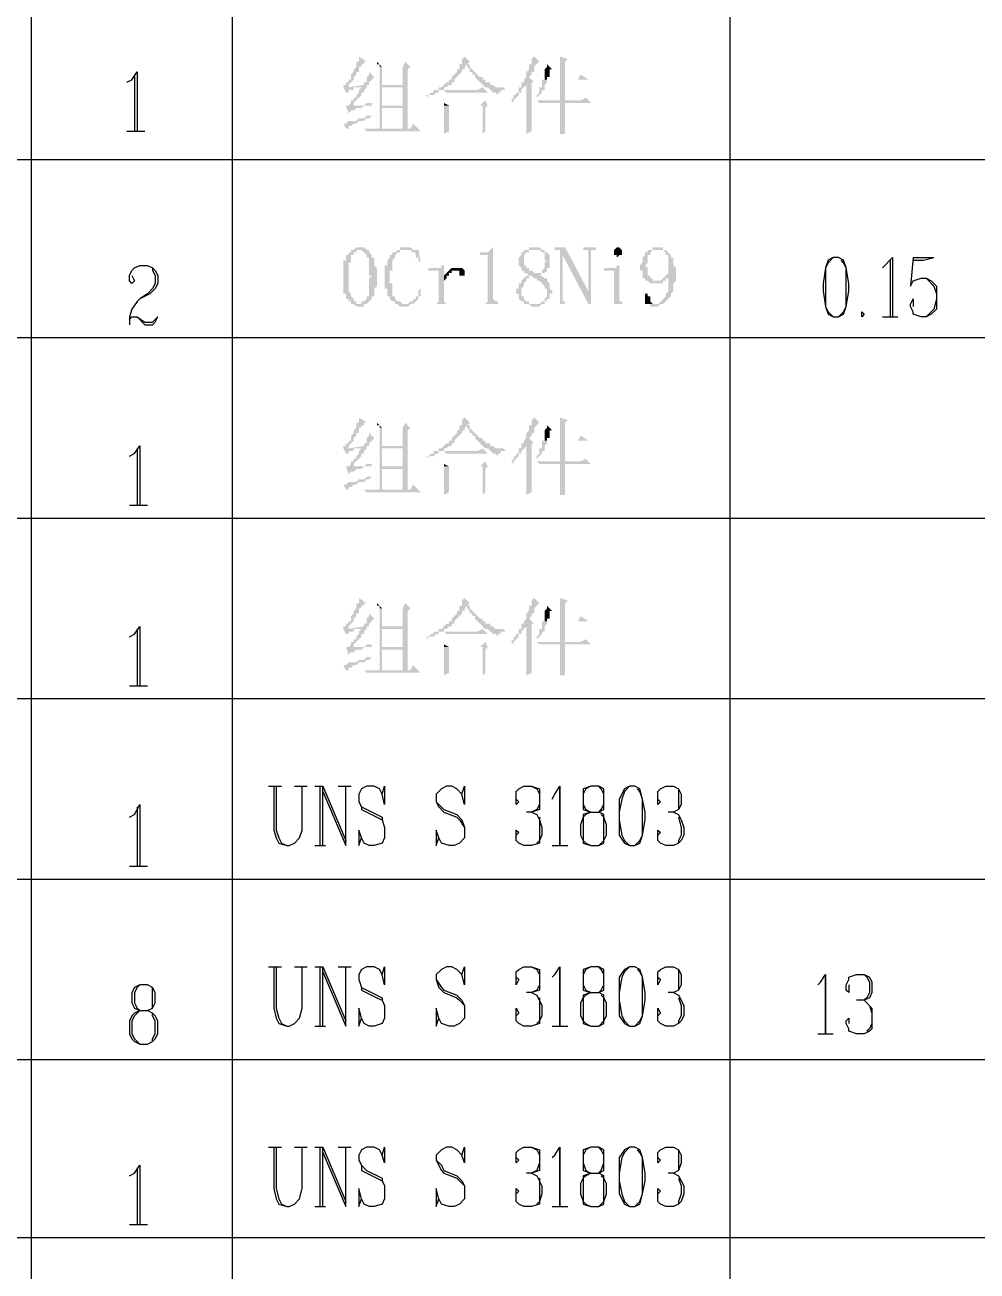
# Model space of a CAD drawing. Extents: x 51 to 246, y 3 to 417.
# Drawn here: x 214.61 to 230.24, y 42.08 to 62.54 of the extents above; entities that cross this region are included whole.
import ezdxf

# ---------------------------------------------------------------- set-up
doc = ezdxf.new("R2010")
doc.units = 0
doc.header["$MEASUREMENT"] = 0
doc.layers.add('_____1', color=160, linetype='Continuous')

msp = doc.modelspace()

# ---------------------------------------------------------------- hatches: boundary and pattern name
at = {"layer": '_____1'}
for points in [[(220.091, 62.018), (220.091, 61.933), (220.049, 61.933), (220.049, 61.849), (220.006, 61.806), (220.006, 61.764), (219.964, 61.722), (219.964, 61.637), (219.922, 61.637), (219.922, 61.595), (219.879, 61.595), (219.879, 61.552), (219.837, 61.552), (219.837, 61.51), (219.879, 61.425), (219.922, 61.425), (219.922, 61.468), (220.006, 61.468), (220.006, 61.51), (220.133, 61.51), (219.922, 61.51), (219.922, 61.552), (220.006, 61.637), (220.006, 61.679), (220.049, 61.722), (220.049, 61.764), (220.091, 61.764), (220.091, 61.849), (220.133, 61.849), (220.133, 61.891), (220.176, 61.891), (220.176, 61.933), (220.218, 61.933)], [(221.827, 62.018), (221.784, 61.976), (221.784, 61.891), (221.742, 61.891), (221.742, 61.806), (221.7, 61.806), (221.7, 61.764), (221.615, 61.679), (221.615, 61.637), (221.573, 61.637), (221.573, 61.595), (221.53, 61.595), (221.446, 61.51), (221.403, 61.51), (221.403, 61.468), (221.319, 61.468), (221.319, 61.425), (221.276, 61.425), (221.234, 61.383), (221.192, 61.383), (221.234, 61.341), (221.234, 61.383), (221.319, 61.383), (221.361, 61.425), (221.403, 61.425), (221.403, 61.468), (221.488, 61.468), (221.488, 61.51), (221.53, 61.51), (221.573, 61.552), (221.615, 61.552), (221.615, 61.595), (221.657, 61.595), (221.657, 61.637), (221.784, 61.764), (221.784, 61.806), (221.827, 61.806), (221.827, 61.849), (221.911, 61.933)], [(222.97, 62.018), (222.927, 61.976), (222.927, 61.891), (222.885, 61.891), (222.885, 61.806), (222.843, 61.764), (222.843, 61.679), (222.8, 61.637), (222.8, 61.595), (222.758, 61.595), (222.758, 61.51), (222.716, 61.51), (222.716, 61.425), (222.673, 61.425), (222.673, 61.383), (222.631, 61.383), (222.631, 61.341), (222.589, 61.298), (222.631, 61.256), (222.631, 61.298), (222.716, 61.383), (222.716, 61.425), (222.758, 61.425), (222.758, 61.468), (222.843, 61.552), (222.927, 61.595), (222.97, 61.595), (222.885, 61.679), (222.927, 61.722), (222.927, 61.764), (222.97, 61.764), (222.97, 61.849), (223.054, 61.933)], [(223.393, 62.018), (223.393, 61.637), (223.478, 61.637), (223.478, 61.933), (223.52, 61.976)], [(220.387, 61.933), (220.387, 61.891), (220.43, 61.891), (220.43, 61.849), (220.472, 61.849)], [(220.853, 61.933), (220.811, 61.849), (220.43, 61.849), (220.811, 61.849), (220.811, 61.552), (220.472, 61.552), (220.811, 61.51), (220.811, 61.213), (220.472, 61.213), (220.811, 61.171), (220.811, 60.833), (220.43, 60.833), (220.895, 60.833), (220.895, 61.806), (220.938, 61.849)], [(220.43, 61.849), (220.43, 60.833), (220.472, 60.833), (220.472, 61.171), (220.811, 61.171), (220.472, 61.213), (220.472, 61.51), (220.811, 61.51), (220.472, 61.552), (220.472, 61.849), (220.811, 61.849)], [(221.869, 61.891), (221.869, 61.849), (221.911, 61.806), (221.911, 61.764), (221.954, 61.764), (221.954, 61.722), (221.996, 61.722), (221.996, 61.679), (222.165, 61.51), (222.208, 61.51), (222.292, 61.425), (222.335, 61.425), (222.377, 61.383), (222.377, 61.425), (222.419, 61.425), (222.419, 61.468), (222.504, 61.468), (222.462, 61.51), (222.335, 61.51), (222.292, 61.552), (222.25, 61.552), (222.25, 61.595), (222.165, 61.595), (222.165, 61.637), (222.123, 61.637), (222.123, 61.679), (222.081, 61.679), (221.911, 61.849), (221.911, 61.891)], [(223.181, 61.891), (223.181, 61.849), (223.139, 61.806), (223.139, 61.637), (223.181, 61.637), (223.181, 61.679), (223.224, 61.679), (223.224, 61.806), (223.266, 61.806)], [(220.26, 61.764), (220.26, 61.722), (220.218, 61.679), (220.218, 61.595), (220.176, 61.595), (220.176, 61.552), (219.922, 61.51), (220.133, 61.51), (220.091, 61.468), (220.091, 61.425), (220.049, 61.383), (220.049, 61.341), (220.006, 61.341), (220.006, 61.298), (219.964, 61.298), (219.964, 61.256), (219.922, 61.213), (219.879, 61.213), (219.922, 61.087), (219.964, 61.129), (220.006, 61.129), (220.049, 61.171), (220.133, 61.171), (220.176, 61.213), (219.964, 61.213), (220.006, 61.213), (220.006, 61.256), (220.049, 61.298), (220.091, 61.341), (220.133, 61.383), (220.133, 61.425), (220.176, 61.425), (220.176, 61.468), (220.218, 61.51), (220.218, 61.552), (220.26, 61.552), (220.26, 61.595), (220.345, 61.679)], [(222.927, 61.595), (222.843, 61.552), (222.843, 60.748), (222.927, 60.79), (222.927, 61.002)], [(223.732, 61.722), (223.689, 61.637), (223.097, 61.637), (223.097, 61.51), (223.054, 61.51), (223.054, 61.425), (223.012, 61.383), (223.012, 61.341), (223.097, 61.425), (223.097, 61.468), (223.139, 61.468), (223.139, 61.552), (223.181, 61.595), (223.181, 61.637), (223.859, 61.637)], [(222.123, 61.51), (222.038, 61.468), (221.488, 61.468), (221.53, 61.425), (222.208, 61.425)], [(220.303, 61.256), (220.218, 61.256), (220.176, 61.213), (219.964, 61.213), (220.303, 61.213)], [(222.165, 61.298), (222.081, 61.213), (221.488, 61.213), (221.488, 60.875), (222.123, 60.875), (222.123, 60.748), (222.165, 60.79), (222.165, 60.875), (221.573, 60.875), (221.573, 61.213), (222.208, 61.213)], [(221.488, 61.256), (221.488, 61.213), (221.573, 61.213)], [(222.208, 61.213), (222.123, 61.213), (222.123, 60.875), (221.573, 60.875), (222.165, 60.875), (222.165, 61.171)], [(223.816, 61.341), (223.732, 61.298), (223.012, 61.298), (223.054, 61.256), (223.901, 61.256)], [(220.98, 60.917), (220.938, 60.833), (220.176, 60.833), (220.218, 60.79), (221.107, 60.79)], [(221.488, 60.875), (221.488, 60.748), (221.573, 60.79), (221.573, 60.875), (222.123, 60.875)], [(219.964, 58.843), (219.964, 58.801), (219.922, 58.801), (219.922, 58.758), (219.879, 58.758), (219.879, 58.674), (219.837, 58.674), (219.837, 58.123), (219.879, 58.123), (219.879, 58.038), (219.922, 58.038), (219.922, 57.996), (219.964, 57.996), (219.964, 57.954), (220.006, 57.954), (220.049, 57.912), (220.176, 57.912), (220.176, 57.954), (220.218, 57.954), (220.049, 57.954), (220.049, 57.996), (220.006, 57.996), (220.006, 58.038), (219.964, 58.081), (219.964, 58.123), (219.922, 58.166), (219.922, 58.631), (219.964, 58.631), (219.964, 58.758), (220.006, 58.758), (220.006, 58.801), (220.049, 58.801), (220.049, 58.843), (220.091, 58.843)], [(220.091, 58.885), (220.049, 58.885), (220.006, 58.843), (219.964, 58.843), (220.133, 58.843), (220.218, 58.758), (220.218, 58.716), (220.26, 58.716), (220.26, 58.42), (220.303, 58.42), (220.26, 58.377), (220.26, 58.081), (220.218, 58.081), (220.218, 58.038), (220.176, 57.996), (220.133, 57.996), (220.133, 57.954), (220.091, 57.954), (220.218, 57.954), (220.303, 58.038), (220.303, 58.081), (220.345, 58.081), (220.345, 58.208), (220.387, 58.25), (220.387, 58.547), (220.345, 58.589), (220.345, 58.716), (220.303, 58.716), (220.303, 58.758), (220.26, 58.801), (220.26, 58.843), (220.218, 58.843), (220.176, 58.885), (220.133, 58.885)], [(220.726, 58.843), (220.684, 58.801), (220.641, 58.801), (220.641, 58.758), (220.599, 58.758), (220.599, 58.716), (220.557, 58.674), (220.557, 58.589), (220.514, 58.589), (220.514, 58.208), (220.557, 58.208), (220.557, 58.081), (220.599, 58.081), (220.599, 58.038), (220.641, 57.996), (220.684, 57.996), (220.684, 57.954), (220.853, 57.954), (220.811, 57.954), (220.768, 57.996), (220.726, 57.996), (220.684, 58.038), (220.684, 58.081), (220.641, 58.081), (220.641, 58.293), (220.599, 58.293), (220.599, 58.504), (220.641, 58.504), (220.641, 58.674), (220.684, 58.716), (220.684, 58.758), (220.726, 58.801), (220.768, 58.801), (220.768, 58.843), (220.853, 58.843)], [(221.065, 58.885), (221.065, 58.843), (220.726, 58.843), (220.938, 58.843), (220.98, 58.801), (221.022, 58.801), (221.022, 58.716), (221.065, 58.716), (221.065, 58.674), (221.107, 58.631)], [(220.853, 58.885), (220.768, 58.885), (220.768, 58.843), (220.726, 58.843), (221.022, 58.843), (220.98, 58.843), (220.938, 58.885), (220.895, 58.885)], [(222.292, 58.885), (222.208, 58.801), (222.081, 58.801), (222.081, 58.758), (222.208, 58.758), (222.208, 57.996), (222.165, 57.954), (222.081, 57.954), (222.462, 57.954), (222.377, 57.954), (222.377, 57.996), (222.335, 57.996), (222.292, 58.038)], [(222.97, 58.885), (222.885, 58.885), (222.885, 58.843), (222.8, 58.843), (222.8, 58.801), (222.758, 58.801), (222.758, 58.758), (222.716, 58.716), (222.716, 58.589), (222.758, 58.547), (222.758, 58.504), (222.8, 58.504), (222.8, 58.462), (222.843, 58.462), (222.885, 58.42), (222.843, 58.42), (222.927, 58.42), (222.97, 58.377), (223.012, 58.377), (223.012, 58.335), (223.054, 58.335), (223.139, 58.25), (223.139, 58.208), (223.181, 58.208), (223.181, 58.081), (223.139, 58.038), (223.139, 57.996), (223.097, 57.996), (223.054, 57.954), (222.843, 57.954), (222.885, 57.954), (222.927, 57.912), (223.054, 57.912), (223.097, 57.954), (223.139, 57.954), (223.139, 57.996), (223.181, 57.996), (223.181, 58.038), (223.224, 58.038), (223.224, 58.123), (223.266, 58.123), (223.266, 58.166), (223.224, 58.208), (223.224, 58.293), (223.181, 58.335), (223.181, 58.377), (223.139, 58.377), (223.097, 58.42), (223.054, 58.42), (223.097, 58.462), (222.97, 58.462), (222.927, 58.504), (222.885, 58.504), (222.885, 58.547), (222.843, 58.547), (222.843, 58.589), (222.8, 58.589), (222.8, 58.758), (222.843, 58.801), (222.885, 58.801), (222.885, 58.843), (223.097, 58.843), (223.054, 58.885), (223.012, 58.885)], [(223.097, 58.843), (222.97, 58.843), (223.054, 58.843), (223.097, 58.801), (223.139, 58.801), (223.139, 58.674), (223.181, 58.674), (223.139, 58.631), (223.139, 58.547), (223.097, 58.504), (223.097, 58.462), (223.012, 58.462), (223.139, 58.462), (223.181, 58.504), (223.181, 58.547), (223.224, 58.547), (223.224, 58.758), (223.181, 58.801), (223.139, 58.801), (223.139, 58.843)], [(223.478, 58.885), (223.308, 58.885), (223.308, 58.843), (223.393, 58.843), (223.393, 58.801), (223.435, 58.758), (223.859, 57.954), (223.859, 58.166)], [(223.393, 58.801), (223.393, 57.954), (223.308, 57.954), (223.52, 57.954), (223.478, 57.954), (223.478, 57.996), (223.435, 57.996), (223.435, 58.758)], [(223.986, 58.885), (223.774, 58.885), (223.774, 58.843), (223.859, 58.843), (223.859, 57.954), (223.901, 57.954), (223.901, 58.843), (223.986, 58.843)], [(224.324, 58.885), (224.282, 58.843), (224.282, 58.758), (224.324, 58.758), (224.324, 58.716), (224.367, 58.758), (224.409, 58.758), (224.409, 58.843), (224.367, 58.885)], [(225.002, 58.885), (224.917, 58.885), (224.917, 58.843), (224.832, 58.843), (224.832, 58.801), (224.79, 58.801), (224.79, 58.758), (224.748, 58.716), (224.748, 58.631), (224.705, 58.589), (224.705, 58.504), (224.748, 58.504), (224.748, 58.377), (224.79, 58.377), (224.79, 58.335), (224.959, 58.335), (224.917, 58.335), (224.917, 58.377), (224.875, 58.377), (224.875, 58.42), (224.832, 58.42), (224.832, 58.547), (224.79, 58.589), (224.832, 58.631), (224.832, 58.758), (224.875, 58.758), (224.875, 58.801), (224.917, 58.843), (225.129, 58.843), (225.086, 58.843), (225.086, 58.885), (225.044, 58.885)], [(221.488, 58.589), (221.446, 58.589), (221.446, 58.547), (221.234, 58.547), (221.234, 58.504), (221.403, 58.504), (221.403, 57.996), (221.361, 57.954), (221.234, 57.954), (221.657, 57.954), (221.53, 57.954), (221.488, 57.996), (221.488, 58.377)], [(221.7, 58.547), (221.615, 58.547), (221.573, 58.504), (221.742, 58.504), (221.742, 58.42), (221.827, 58.42), (221.827, 58.504), (221.784, 58.547), (221.742, 58.547)], [(224.367, 58.589), (224.324, 58.589), (224.324, 58.547), (224.113, 58.547), (224.113, 58.504), (224.282, 58.504), (224.282, 57.954), (224.113, 57.954), (224.536, 57.954), (224.409, 57.954), (224.409, 57.996), (224.367, 57.996)], [(221.573, 58.504), (221.488, 58.42), (221.488, 58.335), (221.53, 58.377), (221.53, 58.42), (221.573, 58.42), (221.573, 58.462), (221.615, 58.462), (221.615, 58.504), (221.7, 58.504)], [(222.843, 58.42), (222.758, 58.335), (222.758, 58.293), (222.716, 58.293), (222.716, 58.208), (222.673, 58.208), (222.673, 58.123), (222.716, 58.123), (222.716, 58.038), (222.758, 57.996), (222.8, 57.996), (222.8, 57.954), (222.97, 57.954), (222.885, 57.954), (222.885, 57.996), (222.843, 57.996), (222.8, 58.038), (222.8, 58.081), (222.758, 58.081), (222.758, 58.208), (222.8, 58.25), (222.8, 58.293), (222.843, 58.335), (222.843, 58.377), (222.885, 58.377), (222.885, 58.42)], [(225.129, 58.42), (225.044, 58.335), (224.832, 58.335), (224.875, 58.293), (225.086, 58.293), (225.086, 58.335), (225.129, 58.335), (225.129, 58.377), (225.171, 58.377), (225.171, 58.42)], [(221.107, 58.208), (221.065, 58.166), (221.065, 58.081), (221.022, 58.081), (221.022, 58.038), (220.98, 58.038), (220.98, 57.996), (220.938, 57.996), (220.895, 57.954), (220.684, 57.954), (220.726, 57.954), (220.768, 57.912), (220.895, 57.912), (220.938, 57.954), (220.98, 57.954), (221.065, 58.038), (221.065, 58.081), (221.107, 58.081), (221.107, 58.166)], [(224.832, 58.123), (224.79, 58.123), (224.79, 57.954), (224.959, 57.954), (224.917, 57.954), (224.875, 57.996), (224.875, 58.081), (224.832, 58.081)], [(220.091, 56.091), (220.091, 56.007), (220.049, 56.007), (220.049, 55.922), (220.006, 55.88), (220.006, 55.837), (219.964, 55.795), (219.964, 55.71), (219.922, 55.71), (219.922, 55.668), (219.879, 55.668), (219.879, 55.626), (219.837, 55.626), (219.837, 55.583), (219.879, 55.499), (219.922, 55.499), (219.922, 55.541), (220.006, 55.541), (220.006, 55.583), (220.133, 55.583), (219.922, 55.583), (219.922, 55.626), (220.006, 55.71), (220.006, 55.753), (220.049, 55.795), (220.049, 55.837), (220.091, 55.837), (220.091, 55.922), (220.133, 55.922), (220.133, 55.964), (220.176, 55.964), (220.176, 56.007), (220.218, 56.007)], [(221.827, 56.091), (221.784, 56.049), (221.784, 55.964), (221.742, 55.964), (221.742, 55.88), (221.7, 55.88), (221.7, 55.837), (221.615, 55.753), (221.615, 55.71), (221.573, 55.71), (221.573, 55.668), (221.53, 55.668), (221.446, 55.583), (221.403, 55.583), (221.403, 55.541), (221.319, 55.541), (221.319, 55.499), (221.276, 55.499), (221.234, 55.456), (221.192, 55.456), (221.234, 55.414), (221.234, 55.456), (221.319, 55.456), (221.361, 55.499), (221.403, 55.499), (221.403, 55.541), (221.488, 55.541), (221.488, 55.583), (221.53, 55.583), (221.573, 55.626), (221.615, 55.626), (221.615, 55.668), (221.657, 55.668), (221.657, 55.71), (221.784, 55.837), (221.784, 55.88), (221.827, 55.88), (221.827, 55.922), (221.911, 56.007)], [(222.97, 56.091), (222.927, 56.049), (222.927, 55.964), (222.885, 55.964), (222.885, 55.88), (222.843, 55.837), (222.843, 55.753), (222.8, 55.71), (222.8, 55.668), (222.758, 55.668), (222.758, 55.583), (222.716, 55.583), (222.716, 55.499), (222.673, 55.499), (222.673, 55.456), (222.631, 55.456), (222.631, 55.414), (222.589, 55.372), (222.631, 55.329), (222.631, 55.372), (222.716, 55.456), (222.716, 55.499), (222.758, 55.499), (222.758, 55.541), (222.843, 55.626), (222.927, 55.668), (222.97, 55.668), (222.885, 55.753), (222.927, 55.795), (222.927, 55.837), (222.97, 55.837), (222.97, 55.922), (223.054, 56.007)], [(223.393, 56.091), (223.393, 55.71), (223.478, 55.71), (223.478, 56.007), (223.52, 56.049)], [(220.387, 56.007), (220.387, 55.964), (220.43, 55.964), (220.43, 55.922), (220.472, 55.922)], [(220.853, 56.007), (220.811, 55.922), (220.43, 55.922), (220.811, 55.922), (220.811, 55.626), (220.472, 55.626), (220.811, 55.583), (220.811, 55.287), (220.472, 55.287), (220.811, 55.245), (220.811, 54.906), (220.43, 54.906), (220.895, 54.906), (220.895, 55.88), (220.938, 55.922)], [(220.43, 55.922), (220.43, 54.906), (220.472, 54.906), (220.472, 55.245), (220.811, 55.245), (220.472, 55.287), (220.472, 55.583), (220.811, 55.583), (220.472, 55.626), (220.472, 55.922), (220.811, 55.922)], [(221.869, 55.964), (221.869, 55.922), (221.911, 55.88), (221.911, 55.837), (221.954, 55.837), (221.954, 55.795), (221.996, 55.795), (221.996, 55.753), (222.165, 55.583), (222.208, 55.583), (222.292, 55.499), (222.335, 55.499), (222.377, 55.456), (222.377, 55.499), (222.419, 55.499), (222.419, 55.541), (222.504, 55.541), (222.462, 55.583), (222.335, 55.583), (222.292, 55.626), (222.25, 55.626), (222.25, 55.668), (222.165, 55.668), (222.165, 55.71), (222.123, 55.71), (222.123, 55.753), (222.081, 55.753), (221.911, 55.922), (221.911, 55.964)], [(223.181, 55.964), (223.181, 55.922), (223.139, 55.88), (223.139, 55.71), (223.181, 55.71), (223.181, 55.753), (223.224, 55.753), (223.224, 55.88), (223.266, 55.88)], [(220.26, 55.837), (220.26, 55.795), (220.218, 55.753), (220.218, 55.668), (220.176, 55.668), (220.176, 55.626), (219.922, 55.583), (220.133, 55.583), (220.091, 55.541), (220.091, 55.499), (220.049, 55.456), (220.049, 55.414), (220.006, 55.414), (220.006, 55.372), (219.964, 55.372), (219.964, 55.329), (219.922, 55.287), (219.879, 55.287), (219.922, 55.16), (219.964, 55.202), (220.006, 55.202), (220.049, 55.245), (220.133, 55.245), (220.176, 55.287), (219.964, 55.287), (220.006, 55.287), (220.006, 55.329), (220.049, 55.372), (220.091, 55.414), (220.133, 55.456), (220.133, 55.499), (220.176, 55.499), (220.176, 55.541), (220.218, 55.583), (220.218, 55.626), (220.26, 55.626), (220.26, 55.668), (220.345, 55.753)], [(222.927, 55.668), (222.843, 55.626), (222.843, 54.821), (222.927, 54.863), (222.927, 55.075)], [(223.732, 55.795), (223.689, 55.71), (223.097, 55.71), (223.097, 55.583), (223.054, 55.583), (223.054, 55.499), (223.012, 55.456), (223.012, 55.414), (223.097, 55.499), (223.097, 55.541), (223.139, 55.541), (223.139, 55.626), (223.181, 55.668), (223.181, 55.71), (223.859, 55.71)], [(222.123, 55.583), (222.038, 55.541), (221.488, 55.541), (221.53, 55.499), (222.208, 55.499)], [(220.303, 55.329), (220.218, 55.329), (220.176, 55.287), (219.964, 55.287), (220.303, 55.287)], [(222.165, 55.372), (222.081, 55.287), (221.488, 55.287), (221.488, 54.948), (222.123, 54.948), (222.123, 54.821), (222.165, 54.863), (222.165, 54.948), (221.573, 54.948), (221.573, 55.287), (222.208, 55.287)], [(221.488, 55.329), (221.488, 55.287), (221.573, 55.287)], [(222.208, 55.287), (222.123, 55.287), (222.123, 54.948), (221.573, 54.948), (222.165, 54.948), (222.165, 55.245)], [(223.816, 55.414), (223.732, 55.372), (223.012, 55.372), (223.054, 55.329), (223.901, 55.329)], [(220.98, 54.991), (220.938, 54.906), (220.176, 54.906), (220.218, 54.863), (221.107, 54.863)], [(221.488, 54.948), (221.488, 54.821), (221.573, 54.863), (221.573, 54.948), (222.123, 54.948)], [(220.091, 53.128), (220.091, 53.043), (220.049, 53.043), (220.049, 52.959), (220.006, 52.916), (220.006, 52.874), (219.964, 52.832), (219.964, 52.747), (219.922, 52.747), (219.922, 52.705), (219.879, 52.705), (219.879, 52.662), (219.837, 52.662), (219.837, 52.62), (219.879, 52.535), (219.922, 52.535), (219.922, 52.578), (220.006, 52.578), (220.006, 52.62), (220.133, 52.62), (219.922, 52.62), (219.922, 52.662), (220.006, 52.747), (220.006, 52.789), (220.049, 52.832), (220.049, 52.874), (220.091, 52.874), (220.091, 52.959), (220.133, 52.959), (220.133, 53.001), (220.176, 53.001), (220.176, 53.043), (220.218, 53.043)], [(220.387, 53.043), (220.387, 53.001), (220.43, 53.001), (220.43, 52.959), (220.472, 52.959)], [(220.853, 53.043), (220.811, 52.959), (220.43, 52.959), (220.811, 52.959), (220.811, 52.662), (220.472, 52.662), (220.811, 52.62), (220.811, 52.324), (220.472, 52.324), (220.811, 52.281), (220.811, 51.943), (220.43, 51.943), (220.895, 51.943), (220.895, 52.916), (220.938, 52.959)], [(221.827, 53.128), (221.784, 53.085), (221.784, 53.001), (221.742, 53.001), (221.742, 52.916), (221.7, 52.916), (221.7, 52.874), (221.615, 52.789), (221.615, 52.747), (221.573, 52.747), (221.573, 52.705), (221.53, 52.705), (221.446, 52.62), (221.403, 52.62), (221.403, 52.578), (221.319, 52.578), (221.319, 52.535), (221.276, 52.535), (221.234, 52.493), (221.192, 52.493), (221.234, 52.451), (221.234, 52.493), (221.319, 52.493), (221.361, 52.535), (221.403, 52.535), (221.403, 52.578), (221.488, 52.578), (221.488, 52.62), (221.53, 52.62), (221.573, 52.662), (221.615, 52.662), (221.615, 52.705), (221.657, 52.705), (221.657, 52.747), (221.784, 52.874), (221.784, 52.916), (221.827, 52.916), (221.827, 52.959), (221.911, 53.043)], [(221.869, 53.001), (221.869, 52.959), (221.911, 52.916), (221.911, 52.874), (221.954, 52.874), (221.954, 52.832), (221.996, 52.832), (221.996, 52.789), (222.165, 52.62), (222.208, 52.62), (222.292, 52.535), (222.335, 52.535), (222.377, 52.493), (222.377, 52.535), (222.419, 52.535), (222.419, 52.578), (222.504, 52.578), (222.462, 52.62), (222.335, 52.62), (222.292, 52.662), (222.25, 52.662), (222.25, 52.705), (222.165, 52.705), (222.165, 52.747), (222.123, 52.747), (222.123, 52.789), (222.081, 52.789), (221.911, 52.959), (221.911, 53.001)], [(222.97, 53.128), (222.927, 53.085), (222.927, 53.001), (222.885, 53.001), (222.885, 52.916), (222.843, 52.874), (222.843, 52.789), (222.8, 52.747), (222.8, 52.705), (222.758, 52.705), (222.758, 52.62), (222.716, 52.62), (222.716, 52.535), (222.673, 52.535), (222.673, 52.493), (222.631, 52.493), (222.631, 52.451), (222.589, 52.408), (222.631, 52.366), (222.631, 52.408), (222.716, 52.493), (222.716, 52.535), (222.758, 52.535), (222.758, 52.578), (222.843, 52.662), (222.927, 52.705), (222.97, 52.705), (222.885, 52.789), (222.927, 52.832), (222.927, 52.874), (222.97, 52.874), (222.97, 52.959), (223.054, 53.043)], [(223.181, 53.001), (223.181, 52.959), (223.139, 52.916), (223.139, 52.747), (223.181, 52.747), (223.181, 52.789), (223.224, 52.789), (223.224, 52.916), (223.266, 52.916)], [(223.393, 53.128), (223.393, 52.747), (223.478, 52.747), (223.478, 53.043), (223.52, 53.085)], [(220.26, 52.874), (220.26, 52.832), (220.218, 52.789), (220.218, 52.705), (220.176, 52.705), (220.176, 52.662), (219.922, 52.62), (220.133, 52.62), (220.091, 52.578), (220.091, 52.535), (220.049, 52.493), (220.049, 52.451), (220.006, 52.451), (220.006, 52.408), (219.964, 52.408), (219.964, 52.366), (219.922, 52.324), (219.879, 52.324), (219.922, 52.197), (219.964, 52.239), (220.006, 52.239), (220.049, 52.281), (220.133, 52.281), (220.176, 52.324), (219.964, 52.324), (220.006, 52.324), (220.006, 52.366), (220.049, 52.408), (220.091, 52.451), (220.133, 52.493), (220.133, 52.535), (220.176, 52.535), (220.176, 52.578), (220.218, 52.62), (220.218, 52.662), (220.26, 52.662), (220.26, 52.705), (220.345, 52.789)], [(220.43, 52.959), (220.43, 51.943), (220.472, 51.943), (220.472, 52.281), (220.811, 52.281), (220.472, 52.324), (220.472, 52.62), (220.811, 52.62), (220.472, 52.662), (220.472, 52.959), (220.811, 52.959)], [(223.732, 52.832), (223.689, 52.747), (223.097, 52.747), (223.097, 52.62), (223.054, 52.62), (223.054, 52.535), (223.012, 52.493), (223.012, 52.451), (223.097, 52.535), (223.097, 52.578), (223.139, 52.578), (223.139, 52.662), (223.181, 52.705), (223.181, 52.747), (223.859, 52.747)], [(222.123, 52.62), (222.038, 52.578), (221.488, 52.578), (221.53, 52.535), (222.208, 52.535)], [(222.927, 52.705), (222.843, 52.662), (222.843, 51.858), (222.927, 51.9), (222.927, 52.112)], [(222.165, 52.408), (222.081, 52.324), (221.488, 52.324), (221.488, 51.985), (222.123, 51.985), (222.123, 51.858), (222.165, 51.9), (222.165, 51.985), (221.573, 51.985), (221.573, 52.324), (222.208, 52.324)], [(223.816, 52.451), (223.732, 52.408), (223.012, 52.408), (223.054, 52.366), (223.901, 52.366)], [(220.303, 52.366), (220.218, 52.366), (220.176, 52.324), (219.964, 52.324), (220.303, 52.324)], [(221.488, 52.366), (221.488, 52.324), (221.573, 52.324)], [(222.208, 52.324), (222.123, 52.324), (222.123, 51.985), (221.573, 51.985), (222.165, 51.985), (222.165, 52.281)], [(220.98, 52.027), (220.938, 51.943), (220.176, 51.943), (220.218, 51.9), (221.107, 51.9)], [(221.488, 51.985), (221.488, 51.858), (221.573, 51.9), (221.573, 51.985), (222.123, 51.985)]]:
    msp.add_hatch(color=7, dxfattribs=at).paths.add_polyline_path(points, is_closed=False)
for points in [[(223.393, 61.637), (223.478, 61.637), (223.478, 61.298), (223.393, 61.298)], [(223.393, 60.748), (223.478, 60.748), (223.478, 61.256), (223.393, 61.256)], [(220.345, 61.044), (220.218, 61.044), (220.176, 61.002), (220.091, 61.002), (220.049, 60.96), (219.922, 60.96), (219.879, 60.917), (219.837, 60.917), (219.879, 60.833), (219.922, 60.833), (219.922, 60.875), (219.964, 60.875), (220.006, 60.917), (220.049, 60.917), (220.091, 60.96), (220.176, 60.96), (220.218, 61.002), (220.26, 61.002), (220.303, 61.044)], [(225.129, 58.843), (225.002, 58.843), (225.086, 58.843), (225.129, 58.801), (225.129, 58.758), (225.171, 58.758), (225.171, 58.462), (225.129, 58.42), (225.171, 58.42), (225.171, 58.166), (225.129, 58.123), (225.129, 58.081), (225.002, 57.954), (224.832, 57.954), (224.875, 57.954), (224.875, 57.912), (225.002, 57.912), (225.044, 57.954), (225.086, 57.954), (225.213, 58.081), (225.213, 58.123), (225.256, 58.166), (225.256, 58.293), (225.298, 58.335), (225.298, 58.547), (225.256, 58.589), (225.256, 58.716), (225.213, 58.716), (225.213, 58.758)], [(223.393, 55.71), (223.478, 55.71), (223.478, 55.372), (223.393, 55.372)], [(223.393, 54.821), (223.478, 54.821), (223.478, 55.329), (223.393, 55.329)], [(220.345, 55.118), (220.218, 55.118), (220.176, 55.075), (220.091, 55.075), (220.049, 55.033), (219.922, 55.033), (219.879, 54.991), (219.837, 54.991), (219.879, 54.906), (219.922, 54.906), (219.922, 54.948), (219.964, 54.948), (220.006, 54.991), (220.049, 54.991), (220.091, 55.033), (220.176, 55.033), (220.218, 55.075), (220.26, 55.075), (220.303, 55.118)], [(223.393, 52.747), (223.478, 52.747), (223.478, 52.408), (223.393, 52.408)], [(223.393, 51.858), (223.478, 51.858), (223.478, 52.366), (223.393, 52.366)], [(220.345, 52.154), (220.218, 52.154), (220.176, 52.112), (220.091, 52.112), (220.049, 52.07), (219.922, 52.07), (219.879, 52.027), (219.837, 52.027), (219.879, 51.943), (219.922, 51.943), (219.922, 51.985), (219.964, 51.985), (220.006, 52.027), (220.049, 52.027), (220.091, 52.07), (220.176, 52.07), (220.218, 52.112), (220.26, 52.112), (220.303, 52.154)]]:
    msp.add_hatch(color=7, dxfattribs=at).paths.add_polyline_path(points)

# ---------------------------------------------------------------- linework, layer by layer
at = {"layer": '_____1', "color": 7}
for p, q in [((214.715, 28.829), (214.715, 148.928)), ((218.017, 28.829), (218.017, 148.928)), ((226.187, 28.829), (226.187, 148.928)), ((216.408, 61.722), (216.408, 60.79)), ((216.281, 60.79), (216.577, 60.79)), ((183.557, 60.325), (242.612, 60.325)), ((229.193, 58.716), (229.531, 58.716)), ((228.812, 58.674), (228.812, 57.742)), ((228.685, 57.742), (228.939, 57.742)), ((183.557, 57.404), (242.612, 57.404)), ((216.45, 55.583), (216.45, 54.652)), ((216.323, 54.652), (216.62, 54.652)), ((183.557, 54.44), (242.612, 54.44)), ((216.45, 52.62), (216.45, 51.688)), ((216.323, 51.688), (216.62, 51.688)), ((183.557, 51.477), (242.612, 51.477)), ((218.609, 50.038), (218.821, 50.038)), ((219.033, 50.038), (219.244, 50.038)), ((219.371, 50.038), (219.498, 50.038)), ((219.456, 49.064), (219.456, 50.038)), ((219.752, 50.038), (219.964, 50.038)), ((216.45, 49.699), (216.45, 48.725)), ((216.45, 49.699), (216.45, 48.725)), ((219.371, 49.064), (219.541, 49.064)), ((223.266, 49.064), (223.52, 49.064)), ((216.323, 48.725), (216.62, 48.725)), ((216.323, 48.725), (216.62, 48.725)), ((183.557, 48.513), (242.612, 48.513)), ((218.609, 47.074), (218.821, 47.074)), ((219.033, 47.074), (219.244, 47.074)), ((219.371, 47.074), (219.498, 47.074)), ((219.456, 46.101), (219.456, 47.074)), ((219.752, 47.074), (219.964, 47.074)), ((219.371, 46.101), (219.541, 46.101)), ((223.266, 46.101), (223.52, 46.101)), ((227.626, 45.974), (227.88, 45.974)), ((183.557, 45.55), (242.612, 45.55)), ((218.609, 44.111), (218.821, 44.111)), ((219.033, 44.111), (219.244, 44.111)), ((219.371, 44.111), (219.498, 44.111)), ((219.456, 43.137), (219.456, 44.111)), ((219.752, 44.111), (219.964, 44.111)), ((216.45, 43.772), (216.45, 42.841)), ((219.371, 43.137), (219.541, 43.137)), ((223.266, 43.137), (223.52, 43.137)), ((216.323, 42.841), (216.62, 42.841)), ((183.557, 42.629), (242.612, 42.629))]:
    msp.add_line(p, q, dxfattribs=at)
for points in [[(216.281, 61.595), (216.366, 61.637), (216.45, 61.764), (216.45, 60.79)], [(227.88, 58.716), (227.796, 58.674), (227.753, 58.547), (227.711, 58.293), (227.711, 58.166), (227.753, 57.912), (227.796, 57.785), (227.88, 57.742), (227.965, 57.742), (228.05, 57.785), (228.092, 57.912), (228.134, 58.166), (228.134, 58.293), (228.092, 58.547), (228.05, 58.674), (227.965, 58.716), (227.88, 58.716), (227.796, 58.631), (227.753, 58.547), (227.753, 57.912), (227.796, 57.827), (227.88, 57.742)], [(228.685, 58.547), (228.854, 58.716), (228.854, 57.742)], [(229.193, 58.716), (229.15, 58.25), (229.193, 58.335), (229.32, 58.377), (229.404, 58.377), (229.489, 58.335), (229.574, 58.25), (229.574, 57.869), (229.489, 57.785), (229.404, 57.742), (229.32, 57.742), (229.193, 57.785), (229.193, 57.827), (229.15, 57.912), (229.15, 57.954), (229.193, 58.038), (229.193, 57.912)], [(229.193, 58.674), (229.362, 58.674), (229.531, 58.716)], [(216.366, 58.42), (216.408, 58.335), (216.366, 58.293), (216.323, 58.335), (216.323, 58.42), (216.366, 58.504), (216.408, 58.547), (216.493, 58.589), (216.62, 58.589), (216.704, 58.547), (216.747, 58.504), (216.789, 58.42), (216.789, 58.293), (216.747, 58.208), (216.662, 58.123), (216.493, 58.038), (216.45, 57.996), (216.366, 57.869), (216.323, 57.742), (216.323, 57.615)], [(216.62, 58.589), (216.704, 58.547), (216.704, 58.504), (216.747, 58.42), (216.747, 58.293), (216.704, 58.208), (216.62, 58.123), (216.493, 58.038)], [(227.965, 57.742), (228.05, 57.827), (228.092, 57.912), (228.092, 58.547), (228.05, 58.631), (228.007, 58.674)], [(229.404, 58.377), (229.531, 58.25), (229.574, 58.123), (229.574, 58.038), (229.531, 57.869), (229.404, 57.742)], [(216.323, 57.7), (216.366, 57.742), (216.45, 57.742), (216.577, 57.658), (216.704, 57.658), (216.789, 57.742)], [(216.45, 57.742), (216.577, 57.615), (216.704, 57.615), (216.747, 57.658), (216.789, 57.742)], [(216.323, 55.456), (216.408, 55.499), (216.493, 55.626), (216.493, 54.652)], [(216.323, 52.493), (216.408, 52.535), (216.493, 52.662), (216.493, 51.688)], [(218.694, 50.038), (218.694, 49.318), (218.736, 49.191), (218.779, 49.106), (218.906, 49.064), (218.948, 49.064), (219.033, 49.106), (219.117, 49.191), (219.16, 49.318), (219.16, 50.038)], [(218.736, 50.038), (218.736, 49.318), (218.779, 49.191), (218.821, 49.106), (218.906, 49.064)], [(219.498, 49.064), (219.498, 50.038), (219.879, 49.149)], [(219.498, 49.953), (219.879, 49.064), (219.879, 50.038)], [(220.472, 49.91), (220.514, 50.038), (220.514, 49.741), (220.472, 49.91), (220.43, 49.995), (220.345, 50.038), (220.218, 50.038), (220.133, 49.995), (220.091, 49.91), (220.091, 49.784), (220.133, 49.699), (220.133, 49.657), (220.472, 49.487), (220.514, 49.36)], [(221.784, 49.91), (221.827, 50.038), (221.827, 49.741), (221.784, 49.91), (221.7, 49.995), (221.615, 50.038), (221.53, 50.038), (221.446, 49.995), (221.361, 49.91), (221.361, 49.784), (221.403, 49.699), (221.488, 49.614), (221.7, 49.53), (221.742, 49.487), (221.827, 49.36)], [(222.673, 49.826), (222.716, 49.784), (222.673, 49.741), (222.673, 49.953), (222.716, 49.995), (222.8, 50.038), (222.927, 50.038), (223.054, 49.995), (223.054, 49.657), (222.927, 49.614), (222.843, 49.614)], [(222.927, 50.038), (223.012, 49.995), (223.054, 49.91), (223.054, 49.741), (223.012, 49.657), (222.927, 49.614), (223.012, 49.572), (223.054, 49.487), (223.097, 49.36), (223.097, 49.233), (223.054, 49.149), (223.054, 49.106), (222.927, 49.064), (222.8, 49.064), (222.716, 49.106), (222.673, 49.149), (222.673, 49.318), (222.716, 49.276), (222.673, 49.233)], [(223.266, 49.826), (223.308, 49.91), (223.393, 50.038), (223.393, 49.064), (223.393, 49.995)], [(223.901, 50.038), (223.774, 49.995), (223.774, 49.657), (223.901, 49.614), (224.028, 49.614), (224.113, 49.657), (224.113, 49.995), (224.028, 50.038), (223.901, 50.038), (223.816, 49.995), (223.774, 49.91), (223.774, 49.741), (223.816, 49.657), (223.901, 49.614)], [(224.028, 49.614), (224.07, 49.657), (224.113, 49.741), (224.113, 49.91), (224.07, 49.995), (224.028, 50.038)], [(224.536, 50.038), (224.451, 49.995), (224.367, 49.826), (224.367, 49.233), (224.451, 49.106), (224.536, 49.064), (224.621, 49.064), (224.705, 49.106), (224.748, 49.233), (224.79, 49.487), (224.79, 49.614), (224.748, 49.826), (224.705, 49.995), (224.621, 50.038), (224.536, 50.038), (224.451, 49.953), (224.409, 49.826), (224.367, 49.614), (224.367, 49.487), (224.409, 49.233), (224.451, 49.149), (224.536, 49.064)], [(224.621, 49.064), (224.705, 49.149), (224.748, 49.233), (224.748, 49.826), (224.705, 49.953), (224.663, 49.995)], [(225.002, 49.826), (225.044, 49.784), (225.002, 49.741), (225.002, 49.953), (225.044, 49.995), (225.129, 50.038), (225.256, 50.038), (225.34, 49.995), (225.383, 49.91), (225.383, 49.741), (225.34, 49.657), (225.256, 49.614), (225.171, 49.614)], [(225.256, 50.038), (225.34, 49.995), (225.34, 49.657), (225.256, 49.614), (225.34, 49.572), (225.383, 49.487), (225.425, 49.36), (225.425, 49.233), (225.383, 49.149), (225.34, 49.106), (225.256, 49.064), (225.129, 49.064), (225.044, 49.106), (225.002, 49.149), (225.002, 49.318), (225.044, 49.276), (225.002, 49.233)], [(216.323, 49.53), (216.408, 49.572), (216.493, 49.741), (216.493, 48.725)], [(216.323, 49.53), (216.408, 49.572), (216.493, 49.741), (216.493, 48.725)], [(220.091, 49.784), (220.133, 49.699), (220.472, 49.53), (220.472, 49.487), (220.514, 49.36), (220.514, 49.191), (220.472, 49.106), (220.345, 49.064), (220.26, 49.064), (220.176, 49.106), (220.133, 49.191), (220.091, 49.318), (220.091, 49.064), (220.133, 49.191)], [(221.361, 49.784), (221.488, 49.657), (221.7, 49.572), (221.784, 49.487), (221.827, 49.36), (221.827, 49.191), (221.742, 49.106), (221.657, 49.064), (221.573, 49.064), (221.446, 49.106), (221.403, 49.191), (221.361, 49.318), (221.361, 49.064), (221.403, 49.191)], [(223.054, 49.53), (223.054, 49.149), (223.012, 49.106)], [(223.901, 49.614), (223.774, 49.572), (223.774, 49.53), (223.732, 49.403), (223.732, 49.233), (223.774, 49.149), (223.774, 49.106), (223.901, 49.064), (224.028, 49.064), (224.113, 49.106), (224.113, 49.149), (224.155, 49.233), (224.155, 49.403), (224.113, 49.53), (224.113, 49.572), (224.028, 49.614)], [(223.901, 49.614), (223.816, 49.572), (223.774, 49.53), (223.774, 49.149), (223.816, 49.106), (223.901, 49.064)], [(224.028, 49.064), (224.113, 49.149), (224.113, 49.53), (224.07, 49.572)], [(225.34, 49.53), (225.383, 49.36), (225.383, 49.233), (225.34, 49.149), (225.34, 49.106)], [(218.694, 47.074), (218.694, 46.397), (218.736, 46.228), (218.779, 46.143), (218.906, 46.101), (218.948, 46.101), (219.033, 46.143), (219.117, 46.228), (219.16, 46.397), (219.16, 47.074)], [(218.736, 47.074), (218.736, 46.397), (218.779, 46.228), (218.821, 46.143), (218.906, 46.101)], [(219.498, 46.101), (219.498, 47.074), (219.879, 46.185)], [(219.498, 46.99), (219.879, 46.101), (219.879, 47.074)], [(220.472, 46.947), (220.514, 47.074), (220.514, 46.778), (220.472, 46.947), (220.43, 47.032), (220.345, 47.074), (220.218, 47.074), (220.133, 47.032), (220.091, 46.947), (220.091, 46.863), (220.133, 46.735), (220.133, 46.693), (220.387, 46.566), (220.472, 46.524), (220.514, 46.439)], [(221.784, 46.947), (221.827, 47.074), (221.827, 46.778), (221.784, 46.947), (221.7, 47.032), (221.615, 47.074), (221.53, 47.074), (221.446, 47.032), (221.361, 46.947), (221.361, 46.863), (221.403, 46.735), (221.488, 46.651), (221.7, 46.566), (221.742, 46.524), (221.827, 46.439)], [(222.673, 46.905), (222.716, 46.863), (222.673, 46.778), (222.673, 46.99), (222.716, 47.032), (222.8, 47.074), (222.927, 47.074), (223.054, 47.032), (223.054, 46.693), (222.927, 46.651), (222.843, 46.651)], [(222.927, 47.074), (223.012, 47.032), (223.054, 46.947), (223.054, 46.778), (223.012, 46.693), (222.927, 46.651), (223.012, 46.609), (223.097, 46.439), (223.097, 46.27), (223.054, 46.185), (223.054, 46.143), (222.927, 46.101), (222.8, 46.101), (222.716, 46.143), (222.673, 46.185), (222.673, 46.397), (222.716, 46.312), (222.673, 46.27)], [(223.266, 46.905), (223.308, 46.947), (223.393, 47.074), (223.393, 46.101), (223.393, 47.032)], [(223.901, 47.074), (223.774, 47.032), (223.774, 46.693), (223.901, 46.651), (224.028, 46.651), (224.113, 46.693), (224.113, 47.032), (224.028, 47.074), (223.901, 47.074), (223.816, 47.032), (223.774, 46.947), (223.774, 46.778), (223.816, 46.693), (223.901, 46.651)], [(224.028, 46.651), (224.07, 46.693), (224.113, 46.778), (224.113, 46.947), (224.07, 47.032), (224.028, 47.074)], [(224.536, 47.074), (224.451, 47.032), (224.367, 46.905), (224.367, 46.27), (224.451, 46.143), (224.536, 46.101), (224.621, 46.101), (224.705, 46.143), (224.748, 46.27), (224.79, 46.524), (224.79, 46.651), (224.748, 46.905), (224.705, 47.032), (224.621, 47.074), (224.536, 47.074), (224.451, 46.99), (224.409, 46.905), (224.367, 46.651), (224.367, 46.524), (224.409, 46.27), (224.451, 46.185), (224.536, 46.101)], [(225.002, 46.905), (225.044, 46.863), (225.002, 46.778), (225.002, 46.99), (225.044, 47.032), (225.129, 47.074), (225.256, 47.074), (225.34, 47.032), (225.383, 46.947), (225.383, 46.778), (225.34, 46.693), (225.256, 46.651), (225.171, 46.651)], [(225.256, 47.074), (225.34, 47.032), (225.34, 46.693), (225.256, 46.651), (225.34, 46.609), (225.425, 46.439), (225.425, 46.27), (225.383, 46.185), (225.34, 46.143), (225.256, 46.101), (225.129, 46.101), (225.044, 46.143), (225.002, 46.185), (225.002, 46.397), (225.044, 46.312), (225.002, 46.27)], [(220.091, 46.863), (220.133, 46.735), (220.472, 46.566), (220.472, 46.524), (220.514, 46.439), (220.514, 46.228), (220.472, 46.143), (220.345, 46.101), (220.26, 46.101), (220.176, 46.143), (220.133, 46.228), (220.091, 46.397), (220.091, 46.101), (220.133, 46.228)], [(221.361, 46.863), (221.446, 46.735), (221.488, 46.693), (221.7, 46.609), (221.784, 46.524), (221.827, 46.439), (221.827, 46.228), (221.742, 46.143), (221.657, 46.101), (221.573, 46.101), (221.446, 46.143), (221.403, 46.228), (221.361, 46.397), (221.361, 46.101), (221.403, 46.228)], [(224.621, 46.101), (224.705, 46.185), (224.748, 46.27), (224.748, 46.905), (224.705, 46.99), (224.663, 47.032)], [(227.626, 46.778), (227.669, 46.82), (227.753, 46.947), (227.753, 45.974), (227.753, 46.905)], [(228.134, 46.778), (228.134, 46.651), (228.092, 46.693), (228.092, 46.778), (228.134, 46.863), (228.134, 46.905), (228.261, 46.947), (228.388, 46.947), (228.473, 46.905), (228.515, 46.82), (228.515, 46.651), (228.473, 46.566), (228.388, 46.524), (228.261, 46.524)], [(228.388, 46.947), (228.431, 46.905), (228.473, 46.82), (228.473, 46.651), (228.431, 46.566), (228.388, 46.524), (228.515, 46.397), (228.515, 46.058), (228.473, 46.016), (228.388, 45.974), (228.261, 45.974), (228.134, 46.016), (228.134, 46.058), (228.092, 46.143), (228.092, 46.185), (228.134, 46.228), (228.134, 46.143)], [(216.493, 46.778), (216.408, 46.735), (216.366, 46.651), (216.366, 46.482), (216.408, 46.397), (216.493, 46.355), (216.62, 46.355), (216.704, 46.397), (216.747, 46.482), (216.747, 46.651), (216.704, 46.735), (216.62, 46.778), (216.493, 46.778), (216.45, 46.735), (216.408, 46.651), (216.408, 46.482), (216.45, 46.397), (216.493, 46.355)], [(216.62, 46.355), (216.704, 46.397), (216.704, 46.735), (216.62, 46.778)], [(223.901, 46.651), (223.774, 46.609), (223.774, 46.566), (223.732, 46.482), (223.732, 46.27), (223.774, 46.185), (223.774, 46.143), (223.901, 46.101), (224.028, 46.101), (224.113, 46.143), (224.113, 46.185), (224.155, 46.27), (224.155, 46.482), (224.113, 46.566), (224.113, 46.609), (224.028, 46.651)], [(223.901, 46.651), (223.816, 46.609), (223.774, 46.566), (223.774, 46.185), (223.816, 46.143), (223.901, 46.101)], [(223.054, 46.566), (223.054, 46.185), (223.012, 46.143)], [(224.028, 46.101), (224.113, 46.185), (224.113, 46.566), (224.07, 46.609)], [(225.34, 46.566), (225.383, 46.439), (225.383, 46.27), (225.34, 46.185), (225.34, 46.143)], [(228.473, 46.439), (228.515, 46.312), (228.515, 46.143), (228.473, 46.058), (228.431, 46.016)], [(216.493, 46.355), (216.408, 46.312), (216.366, 46.27), (216.323, 46.185), (216.323, 45.974), (216.366, 45.889), (216.408, 45.847), (216.493, 45.804), (216.62, 45.804), (216.704, 45.847), (216.747, 45.889), (216.789, 45.974), (216.789, 46.185), (216.747, 46.27), (216.704, 46.312), (216.62, 46.355)], [(216.493, 46.355), (216.408, 46.27), (216.366, 46.185), (216.366, 45.974), (216.408, 45.889), (216.493, 45.804)], [(216.62, 45.804), (216.704, 45.847), (216.704, 45.889), (216.747, 45.974), (216.747, 46.185), (216.704, 46.27), (216.704, 46.312)], [(218.694, 44.111), (218.694, 43.434), (218.736, 43.264), (218.779, 43.18), (218.906, 43.137), (218.948, 43.137), (219.033, 43.18), (219.117, 43.264), (219.16, 43.434), (219.16, 44.111)], [(218.736, 44.111), (218.736, 43.434), (218.779, 43.264), (218.821, 43.18), (218.906, 43.137)], [(219.498, 43.137), (219.498, 44.111), (219.879, 43.222)], [(219.498, 44.026), (219.879, 43.137), (219.879, 44.111)], [(220.472, 43.984), (220.514, 44.111), (220.514, 43.857), (220.472, 43.984), (220.43, 44.069), (220.345, 44.111), (220.218, 44.111), (220.133, 44.069), (220.091, 43.984), (220.091, 43.899), (220.133, 43.815), (220.133, 43.73), (220.472, 43.56), (220.514, 43.476)], [(221.784, 43.984), (221.827, 44.111), (221.827, 43.857), (221.784, 43.984), (221.7, 44.069), (221.615, 44.111), (221.53, 44.111), (221.446, 44.069), (221.361, 43.984), (221.361, 43.899), (221.446, 43.73), (221.488, 43.688), (221.7, 43.603), (221.827, 43.476)], [(222.673, 43.942), (222.716, 43.899), (222.673, 43.857), (222.673, 44.026), (222.716, 44.069), (222.8, 44.111), (222.927, 44.111), (223.054, 44.069), (223.054, 43.73), (222.927, 43.688), (222.843, 43.688)], [(222.927, 44.111), (223.012, 44.069), (223.054, 43.984), (223.054, 43.857), (223.012, 43.73), (222.927, 43.688), (223.012, 43.645), (223.097, 43.476), (223.097, 43.349), (223.054, 43.222), (223.054, 43.18), (222.927, 43.137), (222.8, 43.137), (222.716, 43.18), (222.673, 43.222), (222.673, 43.434), (222.716, 43.391), (222.673, 43.349)], [(223.266, 43.942), (223.308, 43.984), (223.393, 44.111), (223.393, 43.137), (223.393, 44.069)], [(223.901, 44.111), (223.774, 44.069), (223.774, 43.73), (223.901, 43.688), (224.028, 43.688), (224.113, 43.73), (224.113, 44.069), (224.028, 44.111), (223.901, 44.111), (223.816, 44.069), (223.774, 43.984), (223.774, 43.857), (223.816, 43.73), (223.901, 43.688)], [(224.028, 43.688), (224.07, 43.73), (224.113, 43.857), (224.113, 43.984), (224.07, 44.069), (224.028, 44.111)], [(224.536, 44.111), (224.451, 44.069), (224.367, 43.942), (224.367, 43.349), (224.451, 43.18), (224.536, 43.137), (224.621, 43.137), (224.705, 43.18), (224.748, 43.349), (224.79, 43.56), (224.79, 43.688), (224.748, 43.942), (224.705, 44.069), (224.621, 44.111), (224.536, 44.111), (224.451, 44.026), (224.409, 43.942), (224.367, 43.688), (224.367, 43.56), (224.409, 43.349), (224.451, 43.222), (224.536, 43.137)], [(224.621, 43.137), (224.705, 43.222), (224.748, 43.349), (224.748, 43.942), (224.705, 44.026), (224.663, 44.069)], [(225.002, 43.942), (225.044, 43.899), (225.002, 43.857), (225.002, 44.026), (225.044, 44.069), (225.129, 44.111), (225.256, 44.111), (225.34, 44.069), (225.383, 43.984), (225.383, 43.857), (225.34, 43.73), (225.256, 43.688), (225.171, 43.688)], [(225.256, 44.111), (225.34, 44.069), (225.34, 43.73), (225.256, 43.688), (225.34, 43.645), (225.425, 43.476), (225.425, 43.349), (225.383, 43.222), (225.34, 43.18), (225.256, 43.137), (225.129, 43.137), (225.044, 43.18), (225.002, 43.222), (225.002, 43.434), (225.044, 43.391), (225.002, 43.349)], [(216.323, 43.645), (216.408, 43.688), (216.493, 43.815), (216.493, 42.841)], [(220.091, 43.899), (220.133, 43.815), (220.218, 43.73), (220.472, 43.603), (220.472, 43.56), (220.514, 43.476), (220.514, 43.264), (220.472, 43.18), (220.345, 43.137), (220.26, 43.137), (220.176, 43.18), (220.133, 43.264), (220.091, 43.434), (220.091, 43.137), (220.133, 43.264)], [(221.361, 43.899), (221.446, 43.815), (221.488, 43.73), (221.7, 43.645), (221.784, 43.56), (221.827, 43.476), (221.827, 43.264), (221.742, 43.18), (221.657, 43.137), (221.573, 43.137), (221.446, 43.18), (221.403, 43.264), (221.361, 43.434), (221.361, 43.137), (221.403, 43.264)], [(223.054, 43.603), (223.054, 43.222), (223.012, 43.18)], [(223.901, 43.688), (223.774, 43.645), (223.774, 43.603), (223.732, 43.518), (223.732, 43.349), (223.774, 43.222), (223.774, 43.18), (223.901, 43.137), (224.028, 43.137), (224.113, 43.18), (224.113, 43.222), (224.155, 43.349), (224.155, 43.518), (224.113, 43.603), (224.113, 43.645), (224.028, 43.688)], [(223.901, 43.688), (223.816, 43.645), (223.774, 43.603), (223.774, 43.222), (223.816, 43.18), (223.901, 43.137)], [(224.028, 43.137), (224.113, 43.222), (224.113, 43.603), (224.07, 43.645)], [(225.34, 43.603), (225.383, 43.476), (225.383, 43.349), (225.34, 43.222), (225.34, 43.18)]]:
    msp.add_lwpolyline(points, dxfattribs=at)
msp.add_lwpolyline([(228.388, 57.785), (228.346, 57.742), (228.346, 57.827)], close=True, dxfattribs=at)

doc.saveas('drawing.dxf')
